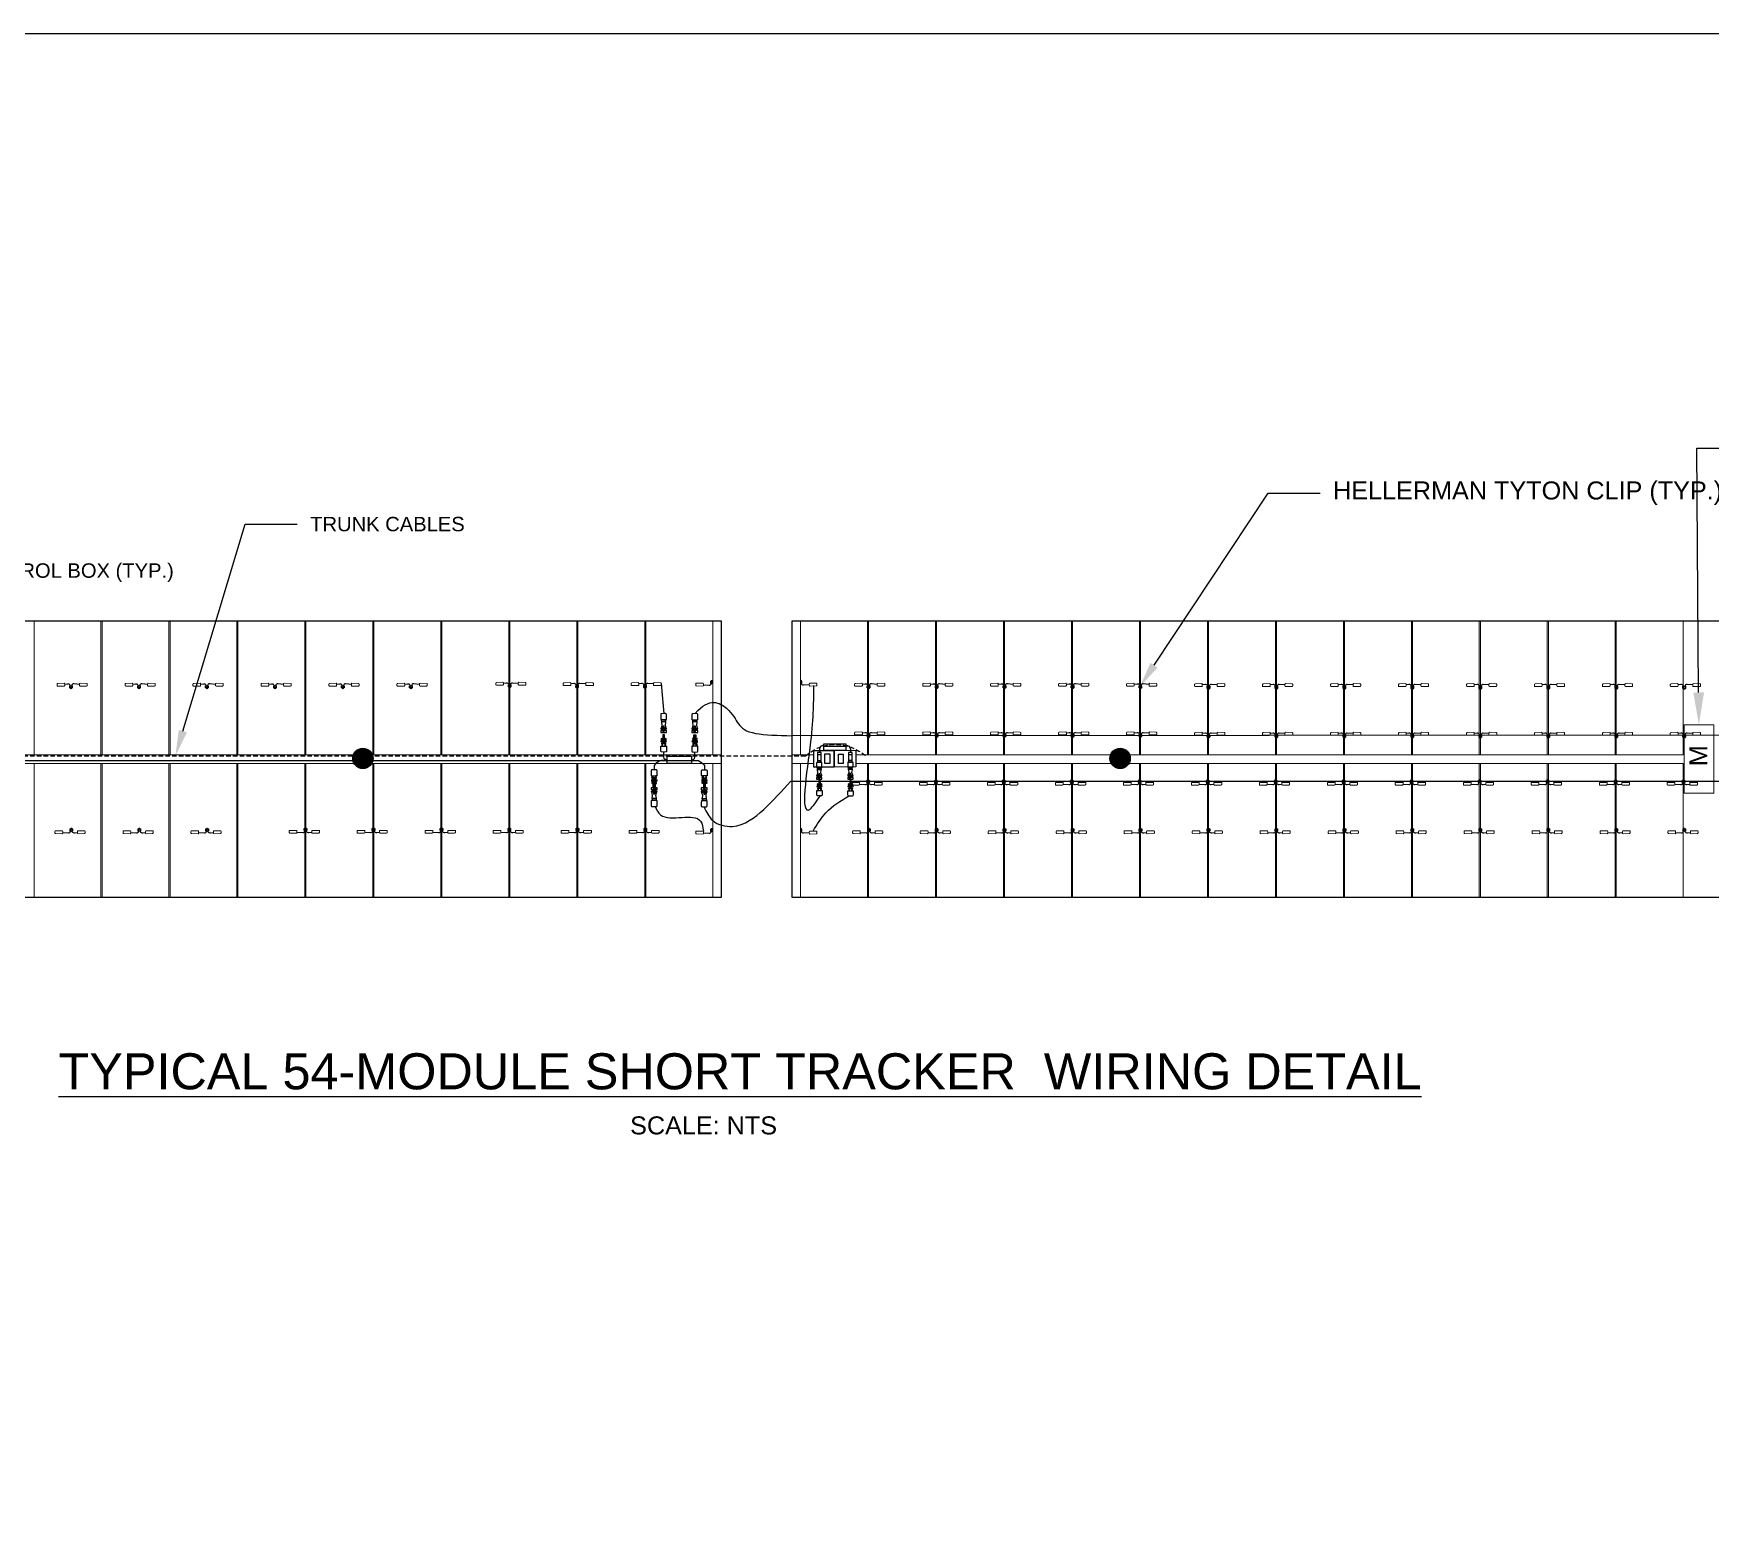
# Model space of a CAD drawing. Header units: feet. Extents: x -12372 to 90117, y -14865 to 4121.
# Drawn here: x -232.2 to -139.2, y 92.9 to 174.9 of the extents above; entities that cross this region are included whole.
import ezdxf
from ezdxf import colors
from ezdxf.entities.mleader import LeaderData, LeaderLine
from ezdxf.enums import TextEntityAlignment as Align
from ezdxf.math import Vec2, Vec3

# ---------------------------------------------------------------- set-up
doc = ezdxf.new("R2010")
doc.units = ezdxf.units.FT
doc.header["$MEASUREMENT"] = 0
doc.set_wipeout_variables(frame=1)
doc.linetypes.add('ACAD-x100644055pbs01-civil$0${ Chain Double-Dash }', pattern=[0])
doc.linetypes.add('HIDDEN', pattern=[0.375, 0.25, -0.125])
for name, color, linetype in [('@2x27 Tracker LR5', 5, 'Continuous'), ('E-CABL-HARN-NEG', 3, 'Continuous'), ('E-HARN-COMP', 8, 'Continuous'), ('E-TRNK-CABL-NEG', 6, 'HIDDEN'), ('E-TRUNK-CABLE-POS', 6, 'HIDDEN'), ('E-WIRING DETAILS', 7, 'Continuous'), ('G-ANNO-TEXT', 1, 'Continuous'), ('G-TEXT', 7, 'Continuous'), ('G-TITL-TEXT', 153, 'Continuous'), ('PDF_Ediciones', 1, 'Continuous'), ('XREF', 7, 'Continuous')]:
    doc.layers.add(name, color=color, linetype=linetype)
for name, color, linetype, lineweight in [('E-MODULE', 253, 'Continuous', 0), ('E-TRACER-EQMPT', 252, 'Continuous', 0), ('E-TRACKER MOTOR', 252, 'Continuous', 0)]:
    doc.layers.add(name, color=color, linetype=linetype, lineweight=lineweight)
doc.styles.add('NEI-A', font='arial.ttf')
doc.styles.get("Standard").update_dxf_attribs({"font": 'arial.ttf'})

# ---------------------------------------------------------------- blocks, each defined once
blk = doc.blocks.new('sub-title')
at = {"color": 153, "style": 'NEI-A', "flags": 8}
blk.add_attdef('SUB_TITLE_001', (-0.668, 0.111), '', height=0.188, dxfattribs=at)
blk = doc.blocks.new('CLIP')
blk.add_lwpolyline([(-0.09, 0.098), (0.046, 0.098), (0.046, -0.017), (-0.09, -0.017)], close=True)
at = {"layer": 'PDF_Ediciones', "lineweight": 0}
for points in [[(-0.901, -0.151, -0.414213), (-0.926, -0.118), (-0.926, -0.036, -0.414213), (-0.893, -0.003), (-0.532, -0.003, -0.414213), (-0.499, -0.036), (-0.499, -0.118, -0.414213), (-0.532, -0.167), (-0.901, -0.151)], [(0.707, -0.151, 0.414213), (0.748, -0.118), (0.748, -0.036, 0.414213), (0.715, -0.003), (0.354, -0.003, 0.414213), (0.321, -0.036), (0.321, -0.118, 0.414213), (0.354, -0.167), (0.707, -0.151)]]:
    blk.add_lwpolyline(points, format="xyb", dxfattribs=at)
at = {"layer": 'XREF', "flags": 128}
blk.add_lwpolyline([(-0.509, -0.098), (-0.181, -0.12, 0.486695), (-0.067, -0.029), (-0.066, 0.115, -0.78238), (0.016, 0.115), (0.016, -0.033, 0.37874), (0.164, -0.115), (0.328, -0.098)], format="xyb", dxfattribs=at)
blk = doc.blocks.new('AES Clamp')
h = blk.add_hatch(color=256)
h.dxf.hatch_style = 1
h.paths.add_polyline_path([(-0.564, 0, 1), (0.564, 0, 1)])
at = {"layer": 'E-WIRING DETAILS'}
blk.add_circle((0, 0), 0.564, dxfattribs=at)
blk = doc.blocks.new('Fuse Base')
blk.add_wipeout([(-1.117, 0.463), (1.209, 0.466), (1.209, -0.457), (-1.117, -0.459)])
at = {"layer": 'E-HARN-COMP'}
for points in [[(-1.117, 0.463), (0, 0.461), (0, -0.461), (-1.117, -0.459)], [(-0.52, 0.265), (-0.235, 0.265), (-0.235, -0.265), (-0.52, -0.265)], [(0, 0.461), (1.209, 0.466), (1.209, -0.457), (0, -0.461)], [(0.247, 0.262), (0.508, 0.262), (0.508, -0.262), (0.247, -0.262)]]:
    blk.add_lwpolyline(points, close=True, dxfattribs=at)
blk = doc.blocks.new('drop')
at = {"layer": 'E-HARN-COMP'}
blk.add_line((-0.9, 0.35), (0.9, 0.35), dxfattribs=at)
for points in [[(-0.9, 0.41, 0.38464), (-1.28, 0.11), (-1.28, -0.18)], [(0.89, 0.41, -0.38464), (1.27, 0.11), (1.27, -0.18)]]:
    blk.add_lwpolyline(points, format="xyb", dxfattribs=at)
blk.add_lwpolyline([(-0.9, 0.54), (0.9, 0.54), (0.9, 0), (-0.9, 0)], close=True, dxfattribs=at)
blk = doc.blocks.new('A$C084F4888')
at = {"layer": 'E-HARN-COMP'}
for p, q in [((0.523, 0.021, 0.006), (0.415, 0.021, 0.006)), ((0.54, 0.017, 0.006), (0.568, 0.017, 0.006)), ((0.523, -0.021, 0.006), (0.415, -0.021, 0.006)), ((0.54, -0.017, 0.006), (0.568, -0.017, 0.006))]:
    blk.add_line(p, q, dxfattribs=at)
for points, elevation in [([(0.196, -0.096), (0.2, -0.092), (0.2, 0.092), (0.196, 0.097), (0.034, 0.098), (0.006, 0.089), (0.003, 0.086), (0.001, 0.071), (0, 0.031), (0, -0.01), (0.001, -0.072), (0.003, -0.086), (0.033, -0.098), (0.196, -0.096)], -0.011), ([(0.2, 0.068), (0.202, 0.064), (0.203, 0.062), (0.203, 0.056), (0.204, 0.056), (0.205, 0.062), (0.205, 0.064), (0.209, 0.072), (0.212, 0.072), (0.216, 0.064), (0.217, 0.056), (0.22, 0.056)], 0.053), ([(0.275, 0.077), (0.275, -0.077), (0.277, -0.074), (0.277, -0.063), (0.282, -0.059), (0.294, -0.059), (0.314, -0.052), (0.322, -0.052), (0.326, -0.054), (0.351, -0.097), (0.353, -0.098), (0.353, 0.098), (0.35, 0.096), (0.326, 0.054), (0.322, 0.052), (0.314, 0.052), (0.294, 0.059), (0.282, 0.059), (0.277, 0.063), (0.277, 0.074), (0.275, 0.077)], 0), ([(0.353, 0.086), (0.366, 0.086)], 0.004), ([(0.466, 0.063), (0.466, 0.065), (0.457, 0.073), (0.45, 0.076), (0.431, 0.076), (0.433, 0.07), (0.373, 0.07), (0.369, 0.075), (0.369, 0.096), (0.366, 0.098), (0.366, -0.098), (0.369, -0.096), (0.369, -0.075), (0.373, -0.07), (0.433, -0.07), (0.431, -0.076), (0.45, -0.076), (0.457, -0.073), (0.466, -0.065), (0.466, -0.063), (0.464, -0.062), (0.373, -0.059), (0.369, -0.055), (0.369, -0.044), (0.371, -0.042), (0.371, 0.042), (0.369, 0.044), (0.369, 0.055), (0.373, 0.059)], 0.027), ([(0.373, 0.059), (0.464, 0.062), (0.466, 0.063)], 0.027), ([(0.2, -0.067), (0.203, -0.072), (0.205, -0.072), (0.209, -0.064), (0.212, -0.064), (0.216, -0.072), (0.218, -0.072), (0.223, -0.064), (0.223, -0.062)], 0.006), ([(0.353, -0.086), (0.366, -0.086)], 0.004)]:
    blk.add_lwpolyline(points, dxfattribs=dict(at, elevation=elevation))
for points in [[(0.266, 0.077), (0.264, 0.074), (0.264, 0.067), (0.259, 0.062), (0.252, 0.062), (0.252, 0.064), (0.227, 0.064), (0.227, 0.062), (0.226, 0.062), (0.222, 0.062), (0.22, 0.06), (0.22, 0.05), (0.221, 0.047), (0.223, 0.045), (0.226, 0.044), (0.26, 0.044), (0.263, 0.045), (0.264, 0.048), (0.264, 0.067)], [(0.371, 0.037), (0.38, 0.037)], [(0.38, -0.042), (0.38, 0.042), (0.381, 0.041), (0.381, -0.041), (0.38, -0.042)], [(0.382, 0.035), (0.385, 0.034), (0.385, -0.034), (0.382, -0.035), (0.382, 0.035), (0.381, 0.039)], [(0.385, 0.029), (0.392, 0.029)], [(0.397, 0.039), (0.396, 0.035), (0.392, 0.034), (0.392, -0.034), (0.396, -0.035), (0.396, 0.035)], [(0.398, 0.042), (0.397, 0.041), (0.397, -0.041), (0.398, -0.042), (0.398, 0.042)], [(0.398, 0.037), (0.403, 0.037)], [(0.403, 0.042), (0.406, 0.041), (0.41, 0.038), (0.41, 0.034), (0.414, 0.032), (0.573, 0.032), (0.574, 0.031), (0.575, 0.024), (0.575, -0.024), (0.575, -0.03), (0.573, -0.032), (0.414, -0.032), (0.41, -0.038), (0.406, -0.041), (0.405, -0.042), (0.403, -0.042), (0.403, 0.042)], [(0.537, 0.024), (0.538, 0.022), (0.538, -0.022), (0.537, -0.024), (0.537, 0.024)], [(0.575, 0.024), (0.57, 0.019), (0.57, -0.019), (0.575, -0.024)], [(0.266, -0.077), (0.264, -0.074), (0.264, -0.067), (0.259, -0.062), (0.252, -0.062), (0.252, -0.064), (0.227, -0.064), (0.227, -0.062), (0.226, -0.062), (0.222, -0.062), (0.22, -0.06), (0.22, -0.05), (0.221, -0.047), (0.223, -0.045), (0.226, -0.044), (0.26, -0.044), (0.263, -0.045), (0.264, -0.048), (0.264, -0.067)], [(0.371, -0.037), (0.38, -0.037)], [(0.381, -0.039), (0.382, -0.035)], [(0.385, -0.029), (0.392, -0.029)], [(0.396, -0.035), (0.397, -0.039)], [(0.398, -0.037), (0.403, -0.037)]]:
    blk.add_lwpolyline(points, dxfattribs=at)
at = {"layer": 'E-HARN-COMP', "elevation": 0.063}
blk.add_lwpolyline([(0.351, 0.024), (0.299, 0.024), (0.299, -0.024), (0.351, -0.024)], close=True, dxfattribs=at)
at = {"layer": 'E-HARN-COMP'}
blk.add_circle((0.318, 0, 0.052), 0.0136, dxfattribs=at)
blk = doc.blocks.new('A$C2C7A52CE')
at = {"layer": 'E-HARN-COMP'}
for p, q in [((-0.496, 0.086, 0.079), (-0.494, 0.085, 0.079)), ((-0.496, -0.086, 0.079), (-0.494, -0.085, 0.079))]:
    blk.add_line(p, q, dxfattribs=at)
for points, elevation in [([(-0.634, -0.1), (-0.636, -0.098), (-0.636, 0.098), (-0.634, 0.1), (-0.576, 0.1), (-0.573, 0.097), (-0.573, -0.097), (-0.576, -0.1), (-0.634, -0.1)], -0.033), ([(-0.634, 0.031), (-0.629, 0.031), (-0.629, 0.022), (-0.598, 0.022)], 0.079), ([(-0.573, 0.062), (-0.571, 0.06), (-0.515, 0.06), (-0.512, 0.062)], 0.015), ([(-0.509, -0.1), (-0.512, -0.097), (-0.512, 0.097), (-0.509, 0.1), (-0.496, 0.1), (-0.496, -0.1), (-0.509, -0.1)], -0.033), ([(-0.493, 0.097), (-0.493, 0.093), (-0.491, 0.089), (-0.389, 0.062), (-0.284, 0.075), (-0.281, 0.078), (-0.27, 0.078), (-0.27, -0.078), (-0.281, -0.078), (-0.284, -0.075), (-0.389, -0.062), (-0.491, -0.089), (-0.493, -0.097), (-0.493, 0.097)], -0.033), ([(-0.27, -0.078), (-0.267, -0.075), (-0.267, 0.075), (-0.27, 0.078)], -0.033), ([(-0.267, 0.069), (-0.263, 0.065), (-0.246, 0.065), (-0.246, 0.072), (-0.237, 0.072), (-0.237, 0.065), (-0.222, 0.065), (-0.218, 0.072), (-0.216, 0.072), (-0.212, 0.065), (-0.209, 0.065), (-0.204, 0.072), (-0.203, 0.072)], 0.079), ([(-0.003, -0.087), (-0.006, -0.091), (-0.033, -0.1), (-0.141, -0.1), (-0.198, -0.098), (-0.203, -0.095), (-0.203, 0.094), (-0.198, 0.098), (-0.141, 0.1), (-0.034, 0.1), (-0.006, 0.09), (-0.003, 0.087), (0, 0.059), (0, 0.002), (-0.002, -0.07), (-0.003, -0.087)], -0.024), ([(-0.634, -0.031), (-0.629, -0.031), (-0.629, -0.022), (-0.598, -0.022)], 0.079), ([(-0.573, -0.063), (-0.571, -0.06), (-0.515, -0.06), (-0.512, -0.063)], 0.015), ([(-0.267, -0.069), (-0.263, -0.065), (-0.246, -0.065), (-0.246, -0.072), (-0.237, -0.072), (-0.237, -0.065), (-0.229, -0.065), (-0.225, -0.073), (-0.223, -0.073), (-0.218, -0.065), (-0.215, -0.065), (-0.211, -0.073), (-0.209, -0.073), (-0.205, -0.065), (-0.203, -0.065)], -0.039)]:
    blk.add_lwpolyline(points, dxfattribs=dict(at, elevation=elevation))
for points in [[(-0.59, 0.018), (-0.426, 0.018)], [(-0.426, 0.018), (-0.426, -0.018)], [(-0.59, -0.018), (-0.426, -0.018)]]:
    blk.add_lwpolyline(points, dxfattribs=at)
blk = doc.blocks.new('CIP 1 HALF')
blk.add_lwpolyline([(98.403, 120.867), (98.471, 120.867), (98.471, 120.751), (98.403, 120.751)], close=True)
at = {"layer": 'PDF_Ediciones', "lineweight": 0}
blk.add_lwpolyline([(97.592, 120.617, -0.414213), (97.567, 120.65), (97.567, 120.732, -0.414213), (97.6, 120.765), (97.961, 120.765, -0.414213), (97.994, 120.732), (97.994, 120.65, -0.414213), (97.961, 120.601), (97.592, 120.617)], format="xyb", dxfattribs=at)
at = {"layer": 'XREF', "flags": 128}
blk.add_lwpolyline([(97.984, 120.67), (98.312, 120.648, 0.486695), (98.426, 120.739), (98.427, 120.883, -0.359525), (98.471, 120.915, -0.344708)], format="xyb", dxfattribs=at)
blk = doc.blocks.new('E-100-18')
for points in [[(-0.0625, -0.15625), (0.0625, -0.15625), (0.0625, 0.15625), (-0.0625, 0.15625), (-0.0625, -0.15625)], [(-0.0625, 0.09375), (0.0625, 0.09375)], [(-0.0625, -0.09375), (0.0625, -0.09375)]]:
    blk.add_lwpolyline(points)
blk = doc.blocks.new('*U45')
at = {"layer": 'Defpoints'}
blk.add_lwpolyline([(0, 20.5), (31.005, 20.5), (31.005, 0), (0, 0)], close=True, dxfattribs=at)

msp = doc.modelspace()

# ---------------------------------------------------------------- linework, layer by layer
at = {"layer": '@2x27 Tracker LR5', "color": 1}
for points in [[(-194.026, 126.979), (-194.026, 142.274), (-298.413, 142.274), (-298.413, 126.979), (-194.026, 126.979)], [(-85.749, 126.979), (-85.749, 142.274), (-190.136, 142.274), (-190.136, 126.979), (-85.749, 126.979)]]:
    msp.add_lwpolyline(points, dxfattribs=at)
at = {"layer": 'E-CABL-HARN-NEG'}
msp.add_line((-86.925, 135.993, 0.068), (-190.136, 135.925), dxfattribs=at)
msp.add_lwpolyline([(-86.882, 133.183), (-86.882, 133.391), (-190.203, 133.391)], dxfattribs=at)
for points, end_tangent in [([(-197.373, 138.816), (-197.237, 137.149, 0.012)], (0.55098, -0.834518)), ([(-188.953, 130.635), (-188.241, 131.653), (-186.941, 132.6)], (-0.031277, 0.999511)), ([(-197.712, 131.996, -0.03), (-197.408, 131.533, 0.138), (-195.19, 131.184, 0.244), (-195.035, 130.634, 0.138)], (-0.057691, -0.998335))]:
    msp.add_spline(points, degree=3, dxfattribs=dict(at, end_tangent=end_tangent))
msp.add_open_spline([(-195.498, 137.155, 0.014), (-194.69, 138.09, -0.03), (-192.918, 137.069, 0.069), (-193.352, 136.007, 0.242), (-190.889, 135.945, 0.057), (-190.136, 135.925)], degree=3, knots=[0, 0, 0, 0, 2.145922, 6.586726, 8.546625, 8.546625, 8.546625, 8.546625], dxfattribs=at)
msp.add_spline([(-194.998, 131.976, 0.124), (-194.518, 131.223), (-193.421, 130.898, 0.086), (-191.69, 131.84, 0.174), (-190.203, 133.391)], degree=3, dxfattribs=at)
at = {"layer": 'E-HARN-COMP'}
msp.add_line((-195.698, 134.523, 0.124), (-197.048, 134.523, 0.124), dxfattribs=at)
for points, elevation in [([(-197.048, 134.583, -0.38464), (-197.238, 134.73), (-197.238, 135.019)], -0.124), ([(-197.048, 134.523, 0.344289), (-197.765, 134.276), (-197.766, 134.032)], 0.248), ([(-195.698, 134.523, -0.344289), (-194.981, 134.276), (-194.98, 134.032)], 0.124)]:
    msp.add_lwpolyline(points, format="xyb", dxfattribs=dict(at, elevation=elevation))
msp.add_lwpolyline([(-195.698, 134.583, 0.38464), (-195.509, 134.729), (-195.509, 135.019)], format="xyb", dxfattribs=at)
msp.add_lwpolyline([(-195.698, 134.38), (-197.048, 134.38), (-197.048, 134.785), (-195.698, 134.785)], close=True, dxfattribs=at)
at = {"layer": 'E-MODULE'}
for points in [[(-228.445, 134.872), (-228.445, 142.274), (-232.156, 142.274), (-232.156, 134.872), (-228.445, 134.872)], [(-224.676, 134.872), (-224.676, 142.274), (-228.386, 142.274), (-228.386, 134.872), (-224.676, 134.872)], [(-220.906, 134.872), (-220.906, 142.274), (-224.616, 142.274), (-224.616, 134.872), (-220.906, 134.872)], [(-217.136, 134.872), (-217.136, 142.274), (-220.847, 142.274), (-220.847, 134.872), (-217.136, 134.872)], [(-213.366, 134.872), (-213.366, 142.274), (-217.077, 142.274), (-217.077, 134.872), (-213.366, 134.872)], [(-209.597, 134.872), (-209.597, 142.274), (-213.307, 142.274), (-213.307, 134.872), (-209.597, 134.872)], [(-205.827, 134.872), (-205.827, 142.274), (-209.538, 142.274), (-209.538, 134.872), (-205.827, 134.872)], [(-202.057, 134.872), (-202.057, 142.274), (-205.768, 142.274), (-205.768, 134.872), (-202.057, 134.872)], [(-198.288, 134.872), (-198.288, 142.274), (-201.998, 142.274), (-201.998, 134.872), (-198.288, 134.872)], [(-194.518, 134.872), (-194.518, 142.274), (-198.229, 142.274), (-198.229, 134.872), (-194.518, 134.872)], [(-185.933, 134.872), (-185.933, 142.274), (-189.643, 142.274), (-189.643, 134.872), (-185.933, 134.872)], [(-182.163, 134.872), (-182.163, 142.274), (-185.874, 142.274), (-185.874, 134.872), (-182.163, 134.872)], [(-178.393, 134.872), (-178.393, 142.274), (-182.104, 142.274), (-182.104, 134.872), (-178.393, 134.872)], [(-174.624, 134.872), (-174.624, 142.274), (-178.334, 142.274), (-178.334, 134.872), (-174.624, 134.872)], [(-170.854, 134.872), (-170.854, 142.274), (-174.565, 142.274), (-174.565, 134.872), (-170.854, 134.872)], [(-167.084, 134.872), (-167.084, 142.274), (-170.795, 142.274), (-170.795, 134.872), (-167.084, 134.872)], [(-163.315, 134.872), (-163.315, 142.274), (-167.025, 142.274), (-167.025, 134.872), (-163.315, 134.872)], [(-159.545, 134.872), (-159.545, 142.274), (-163.255, 142.274), (-163.255, 134.872), (-159.545, 134.872)], [(-155.775, 134.872), (-155.775, 142.274), (-159.486, 142.274), (-159.486, 134.872), (-155.775, 134.872)], [(-152.005, 134.872), (-152.005, 142.274), (-155.716, 142.274), (-155.716, 134.872), (-152.005, 134.872)], [(-148.236, 134.872), (-148.236, 142.274), (-151.946, 142.274), (-151.946, 134.872), (-148.236, 134.872)], [(-144.466, 134.872), (-144.466, 142.274), (-148.177, 142.274), (-148.177, 134.872), (-147.226, 134.872)], [(-140.696, 134.872), (-140.696, 142.274), (-144.407, 142.274), (-144.407, 134.872), (-140.696, 134.872)], [(-228.445, 126.979), (-228.445, 134.38), (-232.156, 134.38), (-232.156, 126.979), (-228.445, 126.979)], [(-224.676, 126.979), (-224.676, 134.38), (-228.386, 134.38), (-228.386, 126.979), (-224.676, 126.979)], [(-220.906, 126.979), (-220.906, 134.38), (-224.616, 134.38), (-224.616, 126.979), (-220.906, 126.979)], [(-217.136, 126.979), (-217.136, 134.38), (-220.847, 134.38), (-220.847, 126.979), (-217.136, 126.979)], [(-213.366, 126.979), (-213.366, 134.38), (-217.077, 134.38), (-217.077, 126.979), (-213.366, 126.979)], [(-209.597, 126.979), (-209.597, 134.38), (-213.307, 134.38), (-213.307, 126.979), (-209.597, 126.979)], [(-205.827, 126.979), (-205.827, 134.38), (-209.538, 134.38), (-209.538, 126.979), (-205.827, 126.979)], [(-202.057, 126.979), (-202.057, 134.38), (-205.768, 134.38), (-205.768, 126.979), (-202.057, 126.979)], [(-198.288, 126.979), (-198.288, 134.38), (-201.998, 134.38), (-201.998, 126.979), (-198.288, 126.979)], [(-194.518, 126.979), (-194.518, 134.38), (-198.229, 134.38), (-198.229, 126.979), (-194.518, 126.979)], [(-185.933, 126.979), (-185.933, 134.38), (-189.643, 134.38), (-189.643, 126.979), (-185.933, 126.979)], [(-182.163, 126.979), (-182.163, 134.38), (-185.874, 134.38), (-185.874, 126.979), (-182.163, 126.979)], [(-178.393, 126.979), (-178.393, 134.38), (-182.104, 134.38), (-182.104, 126.979), (-178.393, 126.979)], [(-174.624, 126.979), (-174.624, 134.38), (-178.334, 134.38), (-178.334, 126.979), (-174.624, 126.979)], [(-170.854, 126.979), (-170.854, 134.38), (-174.565, 134.38), (-174.565, 126.979), (-170.854, 126.979)], [(-167.084, 126.979), (-167.084, 134.38), (-170.795, 134.38), (-170.795, 126.979), (-167.084, 126.979)], [(-163.315, 126.979), (-163.315, 134.38), (-167.025, 134.38), (-167.025, 126.979), (-163.315, 126.979)], [(-159.545, 126.979), (-159.545, 134.38), (-163.255, 134.38), (-163.255, 126.979), (-159.545, 126.979)], [(-155.775, 126.979), (-155.775, 134.38), (-159.486, 134.38), (-159.486, 126.979), (-155.775, 126.979)], [(-152.005, 126.979), (-152.005, 134.38), (-155.716, 134.38), (-155.716, 126.979), (-152.005, 126.979)], [(-148.236, 126.979), (-148.236, 134.38), (-151.946, 134.38), (-151.946, 126.979), (-148.236, 126.979)], [(-147.226, 134.38), (-148.177, 134.38), (-148.177, 126.979), (-144.466, 126.979)], [(-144.466, 126.979), (-144.466, 134.38)], [(-140.696, 126.979), (-140.696, 134.38), (-144.407, 134.38), (-144.407, 126.979), (-140.696, 126.979)]]:
    msp.add_lwpolyline(points, dxfattribs=at)
at = {"layer": 'E-TRACER-EQMPT'}
for points in [[(-244.389, 134.872), (-194.518, 134.872), (-194.026, 134.872), (-194.026, 134.38), (-244.389, 134.38)], [(-189.643, 134.38), (-190.136, 134.38), (-190.136, 134.872), (-140.701, 134.872)], [(-140.701, 134.38), (-189.643, 134.38)]]:
    msp.add_lwpolyline(points, dxfattribs=at)
at = {"layer": 'E-TRACKER MOTOR'}
msp.add_lwpolyline([(-140.649, 132.733), (-140.649, 136.52), (-139.005, 136.52), (-139.005, 132.733)], close=True, dxfattribs=at)
at = {"layer": 'E-TRNK-CABL-NEG', "linetype": 'ACAD-x100644055pbs01-civil$0${ Chain Double-Dash }'}
msp.add_line((-195.297, 134.523, 0.124), (-307.952, 134.553, -0.095), dxfattribs=at)
at = {"layer": 'E-TRUNK-CABLE-POS'}
msp.add_line((-189.376, 134.798, -0.038), (-292.164, 134.77, -0.089), dxfattribs=at)

# ---------------------------------------------------------------- block references
for p in [(-293.027, 18.075), (-293.027, 9.87)]:
    msp.add_blockref('CIP 1 HALF', p)
at = {"xscale": -1}
for p in [(-91.173, 18.075), (-91.173, 9.87)]:
    msp.add_blockref('CIP 1 HALF', p, dxfattribs=at)
at = {"layer": 'E-HARN-COMP'}
for name, p, xscale, yscale, zscale, rotation in [('A$C2C7A52CE', (-197.24, 137.149, 0.052), -1.645594825810741, 1.645594825810741, 1.645594825810741, 270), ('A$C2C7A52CE', (-195.511, 137.147, 0.053), -1.645594825810741, 1.645594825810741, 1.645594825810741, 270), ('A$C084F4888', (-197.238, 135.019, -0.124), -1.645594825810741, 1.645594825810741, 1.645594825810741, 270), ('A$C084F4888', (-195.509, 135.019), 1.645594825810741, 1.645594825810741, 1.645594825810741, 89.99999999999999), ('A$C084F4888', (-197.766, 134.032, 0.248), 1.645594825810741, 1.645594825810741, 1.645594825810741, 270.005111451496), ('A$C084F4888', (-194.98, 134.032, 0.124), -1.645594825810741, 1.645594825810741, 1.645594825810741, 90.00511145149599), ('A$C2C7A52CE', (-197.768, 131.995, 0.009), -1.645594825810741, 1.645594825810741, 1.645594825810741, 90), ('A$C2C7A52CE', (-194.988, 131.985, 0.164), -1.645594825810741, 1.645594825810741, 1.645594825810741, 90), ('A$C084F4888', (-188.594, 132.587, -0.027), -1.481035343229667, 1.481035343229667, 1.481035343229667, 270), ('A$C084F4888', (-186.876, 132.579, -0.075), -1.481035343229667, 1.481035343229667, 1.481035343229667, 270)]:
    msp.add_blockref(name, p, dxfattribs=dict(at, xscale=xscale, yscale=yscale, zscale=zscale, rotation=rotation))
at = {"layer": 'G-TEXT'}
ref = msp.add_blockref('sub-title', (-222.976, 104.638), dxfattribs=dict(at, xscale=5.485316049832718, yscale=5.485316049832718, zscale=5.485316049832718))
ref.add_attrib('SUB_TITLE_001', '%%UTYPICAL 54-MODULE SHORT TRACKER  WIRING DETAIL', (-230.8, 116.316), dxfattribs={"layer": 'G-ANNO-TEXT', "height": 2, "style": 'NEI-A', "flags": 8})
at = {"layer": 'XREF', "rotation": 180}
for p in [(-230.135, 138.672), (-226.361, 138.672), (-222.596, 138.672), (-218.822, 138.672), (-215.057, 138.672), (-211.282, 138.672), (-205.802, 138.725), (-202.064, 138.698), (-198.299, 138.698), (-185.9, 138.672), (-182.126, 138.672), (-178.361, 138.672), (-174.586, 138.672), (-170.822, 138.672), (-167.047, 138.646), (-163.282, 138.646), (-159.508, 138.646), (-155.743, 138.646), (-151.968, 138.646), (-148.203, 138.646), (-144.429, 138.646), (-140.664, 138.646), (-185.9, 135.97), (-182.126, 135.97), (-178.361, 135.97), (-174.586, 135.97), (-170.822, 135.97), (-167.047, 135.944), (-163.282, 135.944), (-159.508, 135.944), (-155.743, 135.944), (-151.968, 135.944), (-148.203, 135.944), (-144.429, 135.944), (-140.664, 135.944)]:
    msp.add_blockref('CLIP', p, dxfattribs=at)
at = {"layer": 'XREF'}
for name, p in [('AES Clamp', (-213.921, 134.664)), ('AES Clamp', (-171.928, 134.664)), ('CLIP', (-185.876, 133.341)), ('CLIP', (-182.12, 133.341)), ('CLIP', (-178.355, 133.341)), ('CLIP', (-174.581, 133.341)), ('CLIP', (-170.816, 133.341)), ('CLIP', (-167.041, 133.341)), ('CLIP', (-163.276, 133.341)), ('CLIP', (-159.502, 133.341)), ('CLIP', (-155.737, 133.341)), ('CLIP', (-151.962, 133.341)), ('CLIP', (-148.198, 133.341)), ('CLIP', (-144.423, 133.341)), ('CLIP', (-140.658, 133.341)), ('CLIP', (-230.071, 130.654)), ('CLIP', (-226.296, 130.654)), ('CLIP', (-222.531, 130.654)), ('CLIP', (-217.078, 130.68)), ('CLIP', (-213.313, 130.68)), ('CLIP', (-209.538, 130.68)), ('CLIP', (-205.773, 130.68)), ('CLIP', (-201.999, 130.68)), ('CLIP', (-198.234, 130.68)), ('CLIP', (-185.836, 130.654)), ('CLIP', (-182.08, 130.654)), ('CLIP', (-178.315, 130.654)), ('CLIP', (-174.54, 130.654)), ('CLIP', (-170.776, 130.654)), ('CLIP', (-167.001, 130.654)), ('CLIP', (-163.236, 130.654)), ('CLIP', (-159.462, 130.654)), ('CLIP', (-155.697, 130.654)), ('CLIP', (-151.922, 130.654)), ('CLIP', (-148.157, 130.654)), ('CLIP', (-144.383, 130.654)), ('CLIP', (-140.618, 130.654))]:
    msp.add_blockref(name, p, dxfattribs=at)

# ---------------------------------------------------------------- texts
at = {"layer": 'E-TRACKER MOTOR', "insert": (-140.367, 134.231), "char_height": 1, "attachment_point": 1, "rotation": 90}
msp.add_mtext_dynamic_manual_height_columns('M', width=1.44732, gutter_width=9.375, heights=[0], dxfattribs=at)
at = {"layer": 'G-TITL-TEXT', "color": 7, "linetype": 'Continuous', "style": 'NEI-A'}
msp.add_text('SCALE: NTS', height=1, dxfattribs=at).set_placement((-199.101, 114.817), align=Align.TOP_LEFT)

# ---------------------------------------------------------------- leaders
at = {"layer": 'G-ANNO-TEXT'}
ml = msp.add_multileader_mtext('Standard', dxfattribs=at)
ml.set_content('DRIVE MOTOR \\PLOCATION (TYP.)', color=256, style='NEI-A')
ml.set_leader_properties()
ml.build(insert=Vec2(0, 0))
ml.multileader.update_dxf_attribs({"dogleg_length": 0.36, "arrow_head_size": 1.8, "scale": 10})
ctx = ml.context
ctx.base_point, ctx.scale, ctx.char_height, ctx.arrow_head_size, ctx.landing_gap_size, ctx.plane_origin = Vec3(-136.345, 151.872), 10, 1, 1.8, 0.9, Vec3(-139.827, 136.52)
notes = []
notes.append((ctx, [(0, (1, 1, 0), (-139.945, 151.872), (1, 0), 3.6, [(0, [(-139.827, 136.52)], 0, [])])]))
ctx.mtext.insert, ctx.mtext.width, ctx.mtext.flow_direction = Vec3(-135.445, 152.519), 15.79276, 5
ml = msp.add_multileader_mtext('Standard', dxfattribs=at)
ml.set_content('TRACKER TO TRACKER JUMP (TYP.)\\P(DETAIL 5)', color=256, style='NEI-A')
ml.set_leader_properties()
ml.build(insert=Vec2(0, 0))
ml.multileader.update_dxf_attribs({"dogleg_length": 0.36, "arrow_head_size": 1.44, "scale": 8})
ctx = ml.context
ctx.base_point, ctx.scale, ctx.char_height, ctx.arrow_head_size, ctx.landing_gap_size, ctx.plane_origin = Vec3(-289.383, 151.071), 8, 0.8, 1.44, 0.72, Vec3(-299.964, 135.553)
notes.append((ctx, [(0, (1, 1, 0), (-292.263, 151.071), (1, 0), 2.88, [(0, [(-297.093, 134.978)], 0, [])])]))
ctx.mtext.insert, ctx.mtext.width, ctx.mtext.defined_height, ctx.mtext.flow_direction = Vec3(-288.663, 151.589), 21.39115, 4.708, 5
ml = msp.add_multileader_mtext('Standard', dxfattribs=at)
ml.set_content('HELLERMAN TYTON CLIP (TYP.) (DETAIL 4)', color=256, style='NEI-A')
ml.set_leader_properties()
ml.build(insert=Vec2(0, 0))
ml.multileader.update_dxf_attribs({"dogleg_length": 0.36, "arrow_head_size": 1.44, "scale": 8})
ctx = ml.context
ctx.base_point, ctx.scale, ctx.char_height, ctx.arrow_head_size, ctx.landing_gap_size, ctx.plane_origin = Vec3(-160.836, 149.376), 8, 1, 1.44, 0.72, Vec3(-170.946, 139.204)
notes.append((ctx, [(0, (1, 1, 0), (-163.716, 149.376), (1, 0), 2.88, [(0, [(-170.838, 138.63)], 0, [])])]))
ctx.mtext.insert, ctx.mtext.width, ctx.mtext.flow_direction = Vec3(-160.116, 150.023), 17.50373, 5
ml = msp.add_multileader_mtext('Standard', dxfattribs=at)
ml.set_content('AES DC BUS CLIP (TYP.)\\P(DETAIL 3)', color=256, style='NEI-A')
ml.set_leader_properties()
ml.build(insert=Vec2(0, 0))
ml.multileader.update_dxf_attribs({"dogleg_length": 0.36, "arrow_head_size": 1.44, "scale": 8})
ctx = ml.context
ctx.base_point, ctx.scale, ctx.char_height, ctx.arrow_head_size, ctx.landing_gap_size, ctx.plane_origin = Vec3(-248.795, 148.081), 8, 0.8, 1.44, 0.72, Vec3(-259.227, 135.909)
notes.append((ctx, [(0, (1, 1, 0), (-251.675, 148.081), (1, 0), 2.88, [(0, [(-255.553, 135.228)], 0, [])])]))
ctx.mtext.insert, ctx.mtext.width, ctx.mtext.defined_height, ctx.mtext.flow_direction = Vec3(-248.075, 148.599), 14.84796, 1.953, 5
ml = msp.add_multileader_mtext('Standard', dxfattribs=at)
ml.set_content('FUSE BASE (TYP.)\\P(DETAIL 1 AND 2)', color=256, style='NEI-A')
ml.set_leader_properties()
ml.build(insert=Vec2(0, 0))
ml.multileader.update_dxf_attribs({"dogleg_length": 0.36, "arrow_head_size": 1.44, "scale": 8})
ctx = ml.context
ctx.base_point, ctx.scale, ctx.char_height, ctx.arrow_head_size, ctx.landing_gap_size, ctx.plane_origin = Vec3(-285.776, 145.833), 8, 0.8, 1.44, 0.72, Vec3(-295.885, 135.661)
notes.append((ctx, [(0, (1, 1, 0), (-288.656, 145.833), (1, 0), 2.88, [(0, [(-294.542, 134.994)], 0, [])])]))
ctx.mtext.insert, ctx.mtext.width, ctx.mtext.flow_direction = Vec3(-285.056, 146.35), 10.56626, 5
ml = msp.add_multileader_mtext('Standard', dxfattribs=at)
ml.set_content('TRACKER CONTROL BOX (TYP.)', color=256, style='NEI-A')
ml.set_leader_properties()
ml.build(insert=Vec2(0, 0))
ml.multileader.update_dxf_attribs({"dogleg_length": 0.36, "arrow_head_size": 1.44, "scale": 8})
ctx = ml.context
ctx.base_point, ctx.scale, ctx.char_height, ctx.arrow_head_size, ctx.landing_gap_size, ctx.plane_origin = Vec3(-242.449, 144.964), 8, 0.8, 1.44, 0.72, Vec3(-245.211, 136.52)
notes.append((ctx, [(0, (1, 1, 0), (-245.329, 144.964), (1, 0), 2.88, [(0, [(-245.211, 136.52)], 0, [])])]))
ctx.mtext.insert, ctx.mtext.width, ctx.mtext.flow_direction = Vec3(-241.729, 145.481), 12.6342, 5
for ctx, leaders in notes:
    for number, flags, end, landing, length, lines in leaders:
        leader = LeaderData()
        leader.index, (leader.has_last_leader_line, leader.has_dogleg_vector, leader.attachment_direction) = number, flags
        leader.last_leader_point, leader.dogleg_vector, leader.dogleg_length = Vec3(end), Vec3(landing), length
        for number, points, colour, breaks in lines:
            line = LeaderLine()
            line.index, line.vertices, line.color, line.breaks = number, Vec3.list(points), colors.encode_raw_color(colour), breaks
            leader.lines.append(line)
        ctx.leaders.append(leader)

# ---------------------------------------------------------------- next in the draw order: block references
at = {"layer": 'E-HARN-COMP'}
msp.add_blockref('Fuse Base', (-187.788, 134.647), dxfattribs=at)

# ---------------------------------------------------------------- next in the draw order: linework, layer by layer
at = {"layer": 'E-CABL-HARN-NEG', "end_tangent": (0.15531, 0.987866)}
msp.add_spline([(-188.933, 138.708), (-189.097, 135.582, 0.168), (-189.124, 131.857, 0.189), (-188.548, 132.587, 0.116)], degree=3, dxfattribs=at)
at = {"layer": 'E-TRUNK-CABLE-POS'}
msp.add_open_spline([(-189.376, 134.798, -0.038), (-189.097, 135.02, -0.038), (-188.493, 135.438, -0.038), (-186.671, 135.5, -0.038), (-185.998, 134.723, -0.038), (-185.956, 134.829, -0.074)], degree=3, knots=[0.041369, 0.041369, 0.041369, 0.041369, 1.082642, 2.291463, 4.87944, 4.87944, 4.87944, 4.87944], dxfattribs=at)

# ---------------------------------------------------------------- next in the draw order: block references
at = {"layer": 'Defpoints', "xscale": 8, "yscale": 8, "zscale": 8}
msp.add_blockref('*U45', (-327.28, 10.856), dxfattribs=at)
at = {"layer": 'E-CABL-HARN-NEG', "xscale": 0.675, "yscale": 0.675, "zscale": 0.675}
msp.add_blockref('drop', (-187.742, 135.111), dxfattribs=at)
at = {"layer": 'E-HARN-COMP', "xscale": 1.714161265572724, "yscale": 1.714161265572724, "zscale": 1.714161265572724}
for p in [(-188.606, 134.717), (-186.884, 134.728)]:
    msp.add_blockref('E-100-18', p, dxfattribs=at)
at = {"layer": 'E-HARN-COMP', "xscale": -1.481035343229667, "yscale": 1.481035343229667, "zscale": 1.481035343229667, "rotation": 270}
for p in [(-188.609, 134.449, 0.036), (-186.887, 134.46, 0.036)]:
    msp.add_blockref('A$C2C7A52CE', p, dxfattribs=at)

# ---------------------------------------------------------------- next in the draw order: leaders
at = {"layer": 'G-ANNO-TEXT'}
ml = msp.add_multileader_mtext('Standard', dxfattribs=at)
ml.set_content('TRUNK CABLES', color=256, style='NEI-A')
ml.set_leader_properties()
ml.build(insert=Vec2(0, 0))
ml.multileader.update_dxf_attribs({"dogleg_length": 0.36, "arrow_head_size": 1.44, "scale": 8})
ctx = ml.context
ctx.base_point, ctx.scale, ctx.char_height, ctx.arrow_head_size, ctx.landing_gap_size, ctx.plane_origin = Vec3(-217.562, 147.651), 8, 0.8, 1.44, 0.72, Vec3(-227.993, 135.478)
notes = []
notes.append((ctx, [(0, (1, 1, 0), (-220.442, 147.651), (1, 0), 2.88, [(0, [(-224.319, 134.798)], 0, [])])]))
ctx.mtext.insert, ctx.mtext.width, ctx.mtext.defined_height, ctx.mtext.flow_direction = Vec3(-216.842, 148.058), 14.84796, 1.953, 5
ml = msp.add_multileader_mtext('Standard', dxfattribs=at)
ml.set_content('RATCHET P-CLAMP\\P(ON PILE) (DETAIL 6)', color=256, style='NEI-A')
ml.set_leader_properties()
ml.build(insert=Vec2(0, 0))
ml.multileader.update_dxf_attribs({"dogleg_length": 0.36, "arrow_head_size": 1.44, "scale": 8})
ctx = ml.context
ctx.base_point, ctx.scale, ctx.char_height, ctx.arrow_head_size, ctx.landing_gap_size, ctx.plane_origin = Vec3(-283.844, 124.43), 8, 0.8, 1.44, 0.72, Vec3(-293.964, 134.724)
notes.append((ctx, [(0, (1, 1, 0), (-286.724, 124.43), (1, 0), 2.88, [(0, [(-291.093, 134.149)], 0, [])])]))
ctx.mtext.insert, ctx.mtext.width, ctx.mtext.flow_direction = Vec3(-283.124, 124.948), 13.23808, 5
for ctx, leaders in notes:
    for number, flags, end, landing, length, lines in leaders:
        leader = LeaderData()
        leader.index, (leader.has_last_leader_line, leader.has_dogleg_vector, leader.attachment_direction) = number, flags
        leader.last_leader_point, leader.dogleg_vector, leader.dogleg_length = Vec3(end), Vec3(landing), length
        for number, points, colour, breaks in lines:
            line = LeaderLine()
            line.index, line.vertices, line.color, line.breaks = number, Vec3.list(points), colors.encode_raw_color(colour), breaks
            leader.lines.append(line)
        ctx.leaders.append(leader)

doc.saveas('drawing.dxf')
